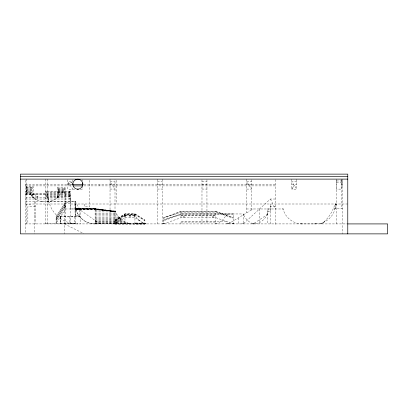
<?xml version="1.0" encoding="UTF-8"?>
<svg xmlns="http://www.w3.org/2000/svg" width="408" height="408" viewBox="0 0 408 408"><rect width="100%" height="100%" fill="white"/><g stroke="black" fill="none" stroke-linecap="round" stroke-linejoin="round"><path stroke-width="0.31" stroke-dasharray="2.04 1.53" d="M114.362 223.916L115.087 223.905L115.046 211.206L95.125 208.661L95.09 209.227L95.079 208.957M115.01 223.553L115.275 223.921L115.862 223.395L144.07 223.416L144.656 223.946C149.792 223.696 134.762 222.564 134.997 223.201L135.538 223.916L145.778 223.946M124.267 215.225L124.267 218.132M124.97 223.916L124.97 214.786L135.757 214.786L135.757 215.205L124.97 215.205L115.01 221.427M134.956 223.916L134.931 215.205A19.339 19.339 0 0 0 144.886 223.916L144.886 220.085L134.931 213.853L124.97 213.853L115.01 220.08L115.01 223.916L115 179.729M47.782 194.04L48.149 198.706L49.24 203.255M25.378 201.486L75.169 201.511C73.761 212.961 83.426 224.257 95.084 223.916M115.036 211.176L106.881 210.191L106.814 210.763L106.891 210.151L106.809 210.763L95.049 209.263L95.13 208.661L95.09 209.268M92.687 208.957C92.779 208.029 92.667 209.891 92.764 208.957M106.809 210.722L114.969 211.767L115.082 211.471L115.505 211.915C118.356 218.673 125.19 223.477 132.508 223.875L132.233 223.875L133.753 223.905L133.477 223.905M75.256 205.882L75.179 204M268.102 208.978L267.694 212.466L266.475 215.761M335.641 203.995L334.667 210.151M95.069 209.039L115.025 211.39L114.969 211.767M75.169 216.449L74.858 201.511L75.322 201.241L75.169 201.822L45.293 201.822M75.822 209.268L75.409 208.881L76.041 208.738M115.097 211.915L115.087 211.477L95.09 208.957L95.125 208.666L75.49 208.738L95.09 208.738L95.166 223.875L97.002 223.916M106.84 210.61L95.069 209.177L75.49 209.177L95.054 209.222L114.995 211.625M106.819 210.722L114.985 211.686M145.819 223.757L136.665 223.916L134.956 223.385L144.126 223.441L146.222 223.916M215.827 211.466L233.284 217.597L215.827 211.466L180.974 211.466L163.562 217.694L163.562 223.916L180.974 217.694L215.827 217.694L233.254 223.916L233.289 213.853L180.974 213.853M60.221 194.04L59.813 194.708A14.938 14.938 0 0 1 47.287 201.511M56.498 222.671L56.498 216.449L65.209 203.169M56.498 217.694L65.209 204.413M56.498 218.316L65.209 205.035M56.498 219.56L65.209 206.28M56.498 220.182L65.209 206.902M56.085 223.916L56.085 216.449L65.209 202.756L70.191 202.756M296.723 179.189L296.723 189.144L291.756 189.144L294.239 185.411L291.756 189.083M275.369 199.022L270.392 199.022L243.209 223.916L243.209 213.96L180.974 213.96L163.526 220.085L180.974 213.96M124.384 223.916L124.97 223.385L122.686 223.916M321.626 223.916L324.181 221.733M124.97 215.205L115.01 223.916L124.97 217.694L134.931 217.694L144.886 223.916L143.851 223.477M56.687 198.181L57.283 197.676L58.109 197.676M335.539 204.755L336.564 204A6.553 6.553 0 0 0 333.576 207.983A38.148 38.148 0 0 1 322.927 222.855M76.255 209.227C77.857 208.733 74.598 208.718 76.204 209.227M55.422 199.099L56.064 198.66M267.832 214.261L253.169 223.916A17.371 17.371 0 0 1 243.209 213.96L243.683 215.067M115.01 220.182L124.97 213.96L134.931 213.96L144.886 220.182M115.01 220.804L124.97 214.583L134.931 214.583L144.886 220.81M115.01 221.014L124.97 214.786M228.271 223.916L253.169 208.978M72.185 184.176L67.84 184.248L71.706 182.249M67.84 184.248L72.808 181.759L67.84 181.759L72.808 189.225L72.808 187.328M323.345 222.396L324.768 221.738M75.556 209.227C76.786 209.493 75.465 207.988 75.556 209.115M75.791 209.258L75.98 208.804M163.562 218.316L180.974 212.089L215.827 212.089L233.254 218.316M51.903 200.782L52.637 200.517M113.638 223.916L115.739 223.278M227.338 223.916L229.077 223.436M226.042 223.916L230.066 222.839M113.608 223.916L115.857 223.385L115.275 223.921L113.577 223.921L115.862 223.395L113.444 223.916M320.397 223.916L322.045 223.574M241.561 223.916L243.607 223.553M162.629 223.916L164.327 223.64M162.705 223.916L164.246 223.671M215.098 223.916L216.332 223.752M302.221 223.916L300.788 223.864A19.926 19.926 0 0 1 283.407 210.227L283.04 208.978L246.687 208.978M335.631 204.306C336.702 203.674 334.606 203.587 335.631 204.306A17.942 17.942 0 0 1 335.152 208.34M254.337 223.87L253.169 223.916A14.938 14.938 0 0 0 267.694 212.466M342.791 208.646L335.09 208.646A19.915 19.915 0 0 1 315.726 223.91L314.349 223.91L317.286 223.849M75.169 208.978L75.796 208.957L70.191 208.978M252.583 223.916L253.756 223.895M41.743 201.43L43.304 201.511M336.473 180.974L341.44 180.974M341.542 181.351L342.791 181.351M110.032 181.677L115 181.759M157.361 181.759L162.328 181.677M201.98 181.759L206.948 181.677M246.687 181.677L251.654 181.759M296.723 181.677L291.756 181.677L296.723 189.144M341.542 182.259L342.791 182.259M336.473 182.386L341.44 182.386M110.032 184.166L115 184.166M157.361 184.166L162.328 184.166M201.98 184.166L206.948 184.166M246.687 184.166L251.654 184.166M291.756 184.197L296.723 184.197M341.542 184.319L342.791 184.319M25.378 184.645L71.844 184.645M83.946 184.645L275.369 184.645M341.542 185.564L342.791 185.564M25.378 185.89L71.844 185.89M83.946 185.89L275.369 185.89M25.378 186.573L33.262 186.573L33.262 197.661L32.431 197.661L32.431 186.573M26.209 187.196L32.431 187.196M26.209 187.818L32.431 187.818M57.283 187.818L65.209 187.818L65.005 188.44M26.209 188.44L32.431 188.44M58.109 188.44L64.173 188.44M26.209 189.062L32.431 189.062M58.109 189.062L64.173 189.062M65.005 189.062L65.005 189.684M110.032 189.062L115 189.062L110.032 181.759M157.361 189.062L162.328 189.062L162.338 223.916M201.98 189.062L206.948 189.062L206.958 223.916M246.687 189.083L251.654 189.083L246.687 181.759M74.674 189.225L67.84 189.225L67.84 179.27M80.279 189.225L82.768 189.225L82.768 187.328M26.209 189.684L32.431 189.684M58.109 189.684L64.173 189.684M26.209 190.306L32.431 190.306M58.109 190.306L64.173 190.306M65.005 190.306L65.005 190.929M26.209 190.929L32.431 190.929M58.109 190.929L64.173 190.929M25.378 191.551L32.431 191.551M58.109 191.551L64.173 191.551M65.005 191.551L65.005 192.173M46.538 191.969L70.191 191.969M26.209 192.173L32.431 192.173M58.109 192.173L64.173 192.173M46.538 192.591L70.191 192.591M26.209 192.795L32.431 192.795M58.109 192.795L64.173 192.795M65.005 192.795L65.209 193.417M26.209 193.417L32.431 193.417M46.538 193.417L70.191 193.417M25.378 193.729L45.293 193.729M25.378 194.04L70.191 194.04M25.378 194.234L45.293 194.234M25.378 194.305L35.338 194.305M30.753 194.662L32.431 194.662M46.538 194.871L70.191 194.871M31.171 195.289L32.431 195.289M70.191 195.289L70.814 195.289L70.814 208.978M46.538 195.493L70.191 195.493M31.645 195.911L32.431 195.911M46.538 196.325L70.191 196.325M35.338 196.534L37.516 196.534M46.538 196.947L70.191 196.947M25.378 197.778L65.209 197.778M25.378 199.022L70.191 199.022M70.191 203.169L65.627 203.169L65.627 208.978M25.378 204L65.209 204M70.814 204L347.769 204M25.378 204.413L30.36 204.413L30.36 204M35.338 206.489L27.866 206.489L27.866 223.916M275.369 206.489L270.596 206.489L270.596 211.466L267.888 211.466M75.439 208.804L95.09 208.804L106.881 210.304M75.398 208.957L95.09 208.881L115.005 211.548M75.439 209.115L95.09 209.115M65.209 210.12L64.449 210.12L64.449 211.262L63.689 211.262L63.689 212.507L62.858 212.507L62.858 213.751L62.031 213.751L62.031 214.996L61.2 214.996L61.2 216.24L60.369 216.24L60.369 217.484L59.543 217.484L59.543 218.938L58.573 218.938L58.573 220.182L57.742 220.182L57.742 221.427L56.911 221.427L56.911 222.671L56.085 222.671M95.09 210.457L106.845 210.457M114.362 211.471L115.082 211.471M95.09 211.915L115.194 211.915M95.095 213.323L116.178 213.323M233.289 214.583L180.974 214.583L163.562 220.728L163.526 220.085M95.1 214.674L116.963 214.674M135.757 214.868L124.97 214.868L124.97 217.694M124.97 215.149L135.757 215.149M34.507 215.205L35.338 215.205M180.974 215.205L215.827 215.205M180.974 215.827L215.827 215.827M95.1 215.965L117.851 215.965M56.085 216.449L56.498 216.449M80.147 216.449L60.231 216.449L60.231 223.916M60.231 216.862L80.147 216.862M95.105 217.173L118.84 217.173M95.11 218.306L119.916 218.306M95.115 219.351L121.079 219.351M95.12 220.3L122.323 220.3M95.125 221.146L123.634 221.146M226.282 221.427L180.974 221.376L180.974 223.916M95.13 221.886L125.011 221.886M180.974 222.049L215.827 222.049M95.141 222.518L126.439 222.518M95.146 223.038L127.913 223.038M95.151 223.436L129.423 223.436M60.231 223.502L75.169 223.502M95.156 223.717L130.958 223.717M45.293 223.834L75.169 223.808M25.378 223.916L347.769 223.916M115.01 224.293L144.886 224.293M129.071 223.416L129.341 223.416M57.283 196.906L58.109 196.906M300.788 223.916L315.726 223.91M96.773 223.905L93.84 223.875A19.915 19.915 0 0 1 75.169 204.321M57.283 196.845L58.109 196.86M76.811 223.885L77.999 223.916L72.904 223.533M106.886 210.242L95.09 208.661M75.169 201.822L74.858 201.511M65.005 187.818L65.005 208.978L97.517 208.978L115.015 211.471L115.505 211.915M144.366 223.696L145.814 223.916M232.535 223.661L234.187 223.916M232.096 223.502L234.432 223.916M267.791 211.762C269 211.466 267.016 210.783 267.791 211.762L267.832 223.916M99.317 223.395L101.097 223.916M134.997 223.201L136.706 223.727M64.362 223.916L83.706 233.59M36.526 199.884L34.532 198.66M60.032 194.29L60.103 193.754L60.532 194.04M100.062 223.916L80.422 210.222L75.169 201.511L75.169 224.099M33.91 198.186L31.702 195.983L30.294 193.749A3.692 3.692 0 0 0 27.866 191.551M138.312 219.672L139.138 220.437M115 211.466L115.255 211.915M270.392 199.022L275.369 208.978M275.573 224.446L275.369 179.729M180.974 211.466L163.562 217.694M342.791 179.107L342.791 233.876M341.542 179.729L341.542 208.646M341.44 179.153L341.44 189.113L336.473 189.113L336.473 179.153M336.564 179.107L336.564 223.916M291.756 179.189L291.756 189.144M270.392 204L270.392 223.916M259.519 208.978L259.519 223.916M251.654 179.739L251.654 209.885M246.687 179.122L246.687 212.869M238.231 217.943L238.231 223.916M213.338 215.827L213.338 217.694M212.711 215.827L212.711 217.694M206.948 179.729L206.948 189.062M201.98 179.729L201.98 223.916M184.084 215.827L184.084 217.694M183.462 215.827L183.462 217.694M180.974 217.694L180.974 211.364L215.827 211.364L215.827 223.916L216.832 223.589A16.254 16.254 0 0 0 225.517 216.164A8.094 8.094 0 0 1 228.271 213.96M162.328 179.107L162.328 189.225M157.361 179.107L157.361 223.916M134.931 213.853L134.931 214.583M134.931 215.205L134.931 217.694M134.099 215.205L134.099 217.694M130.366 215.205L130.366 217.694M129.535 215.205L129.535 217.694M125.802 215.205L125.802 217.694M124.97 213.853L124.97 214.583M120.697 217.877L120.697 220.366M119.993 218.316L119.993 220.804M116.418 220.544L116.418 223.038M116.158 180.336L116.158 184.645M116.158 185.89L116.158 204M115.714 220.988L115.714 223.477M110.032 179.107L110.032 223.916M99.124 184.645L99.124 185.89M89.678 180.336L89.678 206.678L84.41 206.678L84.41 204M82.768 179.739L82.768 181.004M80.147 208.978L80.147 223.916M77.658 216.449L77.658 216.862M74.756 216.449L74.756 223.502M72.808 179.882L72.808 181.137M72.68 216.449L72.68 216.862M70.191 223.916L70.191 191.138L45.502 191.138L45.502 199.022M70.099 199.022L70.099 201.822M69.982 191.138L69.982 199.022M69.896 216.449L69.896 223.916M69.36 191.138L69.36 199.022M68.947 191.138L68.947 199.022M65.209 194.04L65.209 223.916M64.362 204L64.362 233.876M64.173 187.818L64.173 194.04M60.649 216.449L60.649 223.916M60.527 216.449L60.527 223.916M58.109 197.778L58.109 187.716L57.283 187.716L57.283 197.676M48.838 199.022L48.838 201.822M47.787 179.107L47.782 194.871M47.782 195.493L47.782 196.325M47.782 196.947L47.782 223.916M46.538 191.138L46.538 199.022M45.293 179.107L45.293 223.916M37.827 196.845L37.827 199.022M35.338 193.729L35.338 199.022M35.338 201.511L35.338 223.916M34.507 201.511L34.507 233.876M26.622 179.107L26.622 223.916M26.209 186.573L26.209 194.04M25.378 180.336L25.378 233.876M42.524 201.491A14.938 14.938 0 0 1 30.784 194.718M75.23 223.819A29.876 29.876 0 0 1 47.874 196.381M94.228 208.881L94.248 209.227L94.228 208.881M91.163 208.881L91.224 209.268L91.163 208.881M89.658 208.881L89.745 209.268L89.658 208.881M88.194 208.881C88.271 209.987 88.567 208.131 88.194 208.881M86.766 208.881C86.884 209.982 87.2 208.146 86.766 208.881M85.394 208.881C85.532 209.987 85.889 208.141 85.394 208.881M84.079 208.881C84.216 209.993 84.675 208.141 84.079 208.881M82.829 208.881C83.033 210.008 83.431 208.116 82.829 208.881M81.661 208.881C81.87 210.018 82.34 208.106 81.661 208.881M80.58 208.881C80.957 209.171 80.988 208.906 80.58 208.881M79.57 208.881C79.851 210.038 80.315 208.075 79.57 208.881M282.739 208.906C283.147 210.084 283.642 208.044 282.739 208.906M78.668 208.881C78.968 210.044 79.453 208.065 78.668 208.881M77.867 208.881C78.168 210.054 78.708 208.06 77.867 208.881M77.173 208.881C75.485 209.151 78.729 208.896 77.173 208.881M30.095 193.963C30.478 195.151 31.018 193.122 30.095 193.963M267.806 208.896C268.184 210.089 268.729 208.06 267.806 208.896M270.295 206.407C270.672 207.596 271.218 205.571 270.295 206.407M334.79 208.565C335.172 209.753 335.713 207.723 334.79 208.565M37.929 196.427L37.516 196.427L37.516 196.845L37.929 196.845L37.929 196.427M79.774 209.809L75.541 209.809L75.541 215.618L79.774 215.618L79.774 209.809"/><path stroke-width="0.61" d="M20.4 176.618L347.769 176.618M20.4 179.107L347.769 179.107M73.119 184.645L83.308 184.645M73.119 185.89L82.671 185.89M77.163 189.225L78.412 189.225M347.769 223.916L387.6 223.916L387.6 233.876L20.4 233.876L20.4 174.124L347.769 174.124L347.769 233.876M82.768 182.901L82.768 185.431M72.808 183.564L72.808 184.87M75.296 179.851L74.266 180.647A4.978 4.978 0 0 0 74.266 187.685L75.296 188.476A4.978 4.978 0 0 0 80.279 188.476L81.309 187.685A4.978 4.978 0 0 0 81.309 180.647L80.279 179.851A4.978 4.978 0 0 0 75.296 179.851"/></g></svg>
